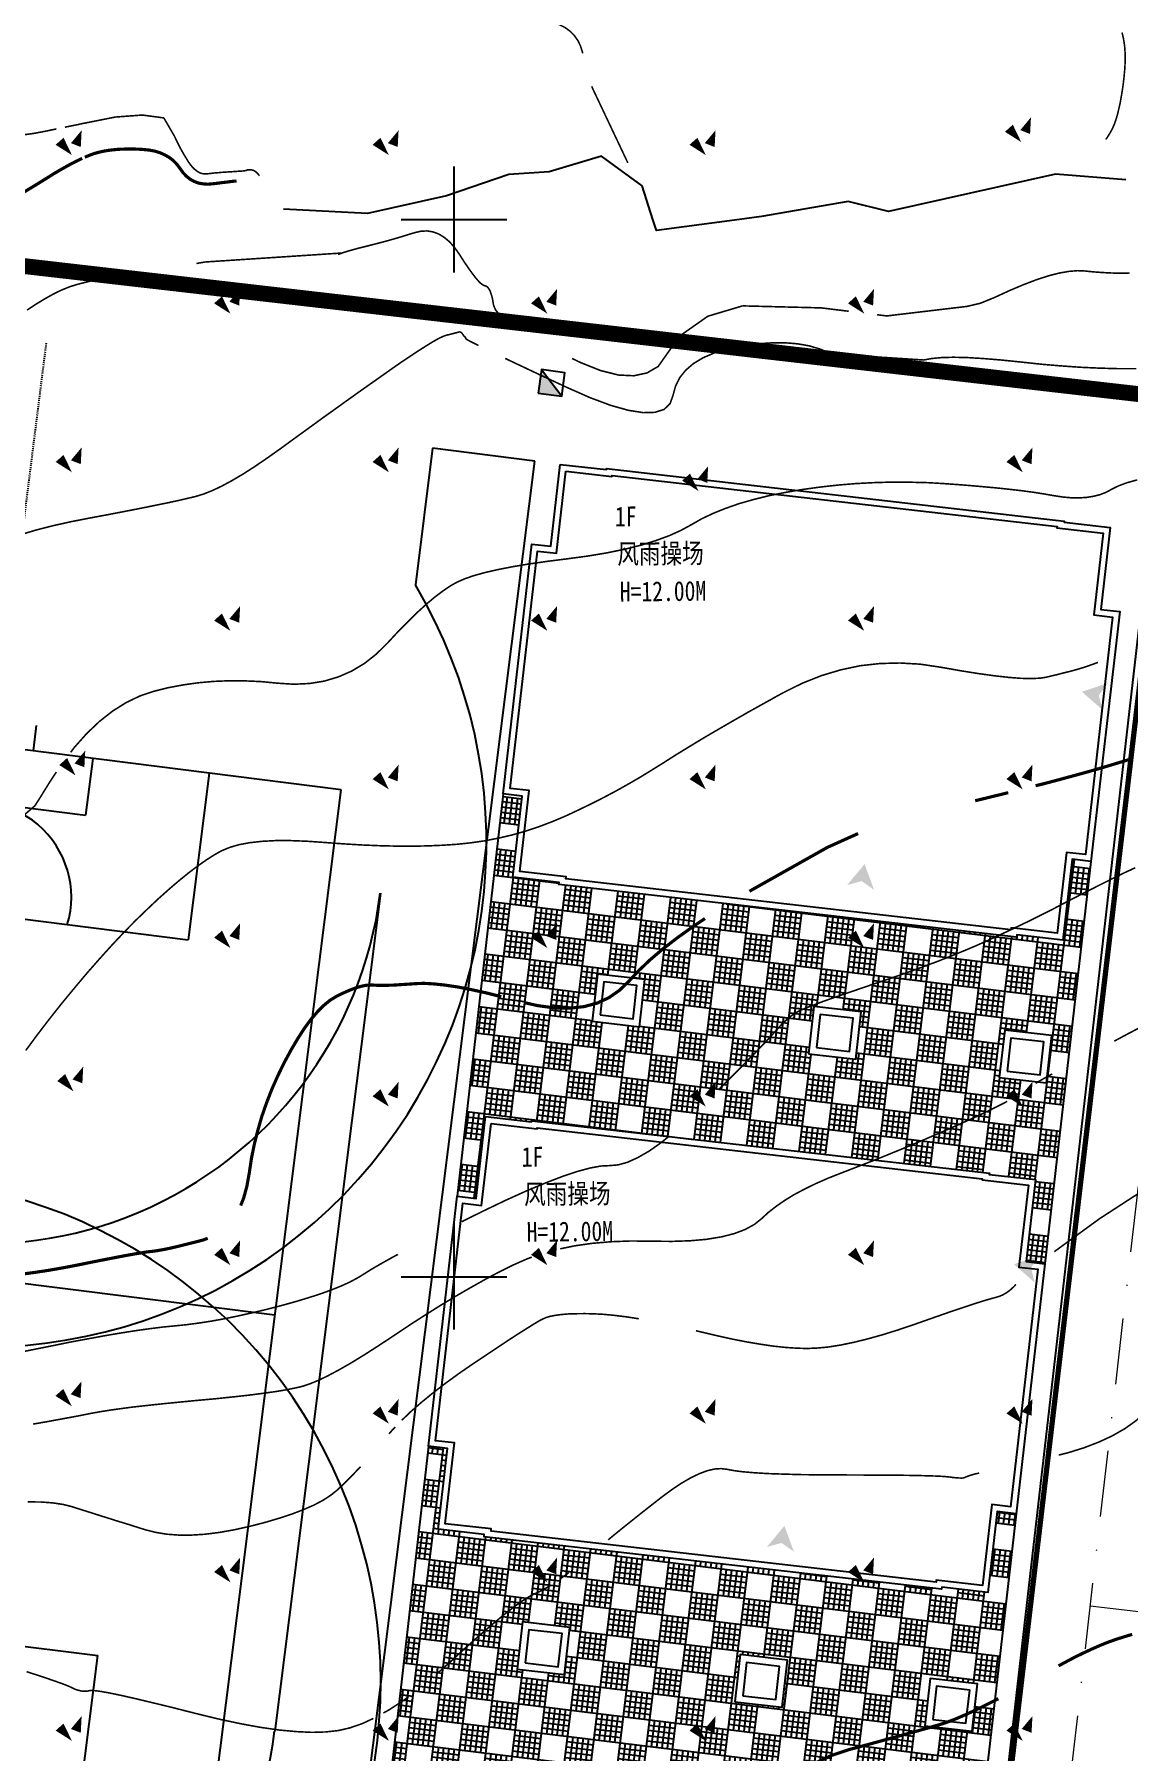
# Model space of a CAD drawing. Extents: x 496261 to 1768172, y 3738341 to 4579341.
# Drawn here: x 496660.3 to 496763.9, y 4379355.1 to 4379517.5 of the extents above; entities that cross this region are included whole.
import ezdxf

# ---------------------------------------------------------------- set-up
doc = ezdxf.new("R2010")
doc.units = 0
doc.header["$MEASUREMENT"] = 0
for name, pattern in [('DASHDOT', [25.4, 12.7, -6.35, 0, -6.35]), ('DASHDOT2', [0.5, 0.25, -0.125, 0, -0.125]), ('DIVIDE', [1.25, 0.5, -0.25, 0, -0.25, 0, -0.25])]:
    doc.linetypes.add(name, pattern=pattern)
doc.layers.get('0').update_dxf_attribs({"color": 8, "linetype": 'CONTINUOUS'})
for name, color, linetype in [('0-road', 33, 'CONTINUOUS'), ('DGX', 8, 'CONTINUOUS'), ('DMTZ', 8, 'CONTINUOUS'), ('GN-草地', 7, 'CONTINUOUS'), ('PUB_DIM', 3, 'CONTINUOUS'), ('PUB_TEXT', 7, 'CONTINUOUS'), ('TK', 8, 'CONTINUOUS'), ('体育块', 117, 'CONTINUOUS'), ('围栏', 7, 'CONTINUOUS'), ('小品', 1, 'CONTINUOUS'), ('建筑轮廓', 2, 'CONTINUOUS'), ('用地红线', 1, 'DIVIDE'), ('看线', 92, 'CONTINUOUS'), ('车行道', 5, 'CONTINUOUS')]:
    doc.layers.add(name, color=color, linetype=linetype)
doc.layers.add('道路红线', color=1, linetype='CONTINUOUS', lineweight=0)
doc.styles.add('HT', font='simhei.ttf', dxfattribs={"width": 0.8})
doc.linetypes.add('10411', pattern='A,2,[150,AAA.SHX,S=1,R=0,X=0,Y=1],2,[151,AAA.SHX,S=1,R=0,X=0,Y=3],1e-11', length=4)
doc.linetypes.add('FENCELINE2', pattern='A,0.25,-0.1,[132,ltypeshp.shx,S=0.1,R=0,X=-0.1,Y=0],-0.1,1', length=1.45)
pattern_1 = [(353, (490597.2974, 4385507.4113), (0.30467336, 2.4813654), []), (353, (490597.3583, 4385507.9075), (0.6093467, 4.9627308), [2.5, -2.5]), (353, (490597.4193, 4385508.404), (0.6093467, 4.9627308), [2.5, -2.5]), (353, (490597.48, 4385508.9), (0.6093467, 4.9627308), [2.5, -2.5]), (353, (490597.541, 4385509.3964), (0.6093467, 4.9627308), [2.5, -2.5]), (353, (490597.663, 4385510.389), (0.6093467, 4.9627308), [-2.5, 2.5]), (353, (490597.724, 4385510.885), (0.6093467, 4.9627308), [-2.5, 2.5]), (353, (490597.785, 4385511.3815), (0.6093467, 4.9627308), [-2.5, 2.5]), (353, (490597.846, 4385511.8777), (0.6093467, 4.9627308), [-2.5, 2.5]), (83, (490597.2974, 4385507.4113), (-2.4813654, 0.30467336), []), (83, (490597.7937, 4385507.3503), (-4.9627308, 0.6093467), [2.5, -2.5]), (83, (490598.29, 4385507.2894), (-4.9627308, 0.6093467), [2.5, -2.5]), (83, (490598.786, 4385507.2285), (-4.9627308, 0.6093467), [2.5, -2.5]), (83, (490599.2825, 4385507.1675), (-4.9627308, 0.6093467), [2.5, -2.5]), (83, (490600.275, 4385507.0457), (-4.9627308, 0.6093467), [-2.5, 2.5]), (83, (490600.7713, 4385506.9847), (-4.9627308, 0.6093467), [-2.5, 2.5]), (83, (490601.2676, 4385506.924), (-4.9627308, 0.6093467), [-2.5, 2.5]), (83, (490601.764, 4385506.863), (-4.9627308, 0.6093467), [-2.5, 2.5])]

# ---------------------------------------------------------------- blocks, each defined once
blk = doc.blocks.new('gc090')
for points in [[(1.07, 1.45, 0, 1, 0), (0.52, 0.05, 1, 1, 0)], [(-1.02, 0.41, 1, 0, 0), (0.15, -0.9, 0, 0, 0)]]:
    blk.add_lwpolyline(points, format="xyseb")
blk = doc.blocks.new('WERRWW')
at = {"layer": '体育块', "color": 95, "linetype": 'DASHDOT'}
blk.add_line((4835954, -5346683), (4835954, -5521981), dxfattribs=at)
at = {"layer": '体育块', "color": 95}
for p, q in [((4873495, -5351963), (4873495, -5364992)), ((4883255, -5351963), (4873495, -5351963)), ((4883255, -5521972), (4883255, -5351963)), ((4839554, -5382683), (4839554, -5385083)), ((4868954, -5385083), (4802954, -5385083)), ((4845254, -5385083), (4845254, -5390483)), ((4856354, -5385083), (4856354, -5400983)), ((4868954, -5485283), (4868954, -5385083)), ((4826654, -5390483), (4845254, -5390483)), ((4873860, -5394341), (4873860, -5474207)), ((4815554, -5400983), (4856354, -5400983)), ((4868954, -5435183), (4802954, -5435183)), ((4815554, -5469219), (4856354, -5469219)), ((4856354, -5485119), (4856354, -5469219))]:
    blk.add_line(p, q, dxfattribs=at)
for centre, radius, start, end in [((4835947, -5394341), 47658, 38.01301, 180), ((4835947, -5394341), 37898, 0, 180), ((4835954, -5399483), 9000, 189.5941, 350.4059), ((4835947, -5474323), 47658, 179.82458, 321.98699), ((4835947, -5474323), 37898, 179.82458, 0.17542)]:
    blk.add_arc(centre, radius, start, end, dxfattribs=at)

msp = doc.modelspace()

# ---------------------------------------------------------------- hatches: boundary and pattern name
at = {"layer": 'GN-草地'}
h = msp.add_hatch(dxfattribs=at)
h.set_pattern_fill('LZX_PAT003', color=8, scale=4, angle=353, style=0)
h.set_pattern_definition(pattern_1)
h.paths.add_polyline_path([(496760.29, 4379439.27), (496758.51, 4379439.48), (496757.63, 4379431.83), (496753.26, 4379432.33), (496753.23, 4379432.13), (496709.92, 4379437.1), (496709.94, 4379437.3), (496705.57, 4379437.8), (496706.45, 4379445.45), (496704.66, 4379445.66), (496700.29, 4379407.61), (496702.08, 4379407.4), (496702.98, 4379415.15), (496707.34, 4379414.65), (496707.35, 4379414.75), (496750.67, 4379409.78), (496750.66, 4379409.68), (496755.03, 4379409.18), (496754.14, 4379401.43), (496755.93, 4379401.22)])
h.paths.add_polyline_path([(496733.55, 4379421.08), (496734.07, 4379425.55), (496738.54, 4379425.04), (496738.02, 4379420.57)], flags=16)
h.paths.add_polyline_path([(496717.55, 4379423.65), (496713.08, 4379424.16), (496713.59, 4379428.63), (496718.06, 4379428.12)], flags=16)
h.paths.add_polyline_path([(496751.61, 4379418.85), (496752.12, 4379423.32), (496756.59, 4379422.81), (496756.08, 4379418.34)], flags=16)
h = msp.add_hatch(dxfattribs=at)
h.set_pattern_fill('LZX_PAT003', color=8, scale=4, angle=353, style=0)
h.set_pattern_definition(pattern_1)
h.paths.add_polyline_path([(496753.21, 4379377.58), (496751.42, 4379377.78), (496750.54, 4379370.13), (496746.17, 4379370.64), (496746.15, 4379370.44), (496702.84, 4379375.41), (496702.86, 4379375.61), (496698.49, 4379376.11), (496699.37, 4379383.76), (496697.58, 4379383.97), (496693.22, 4379346.01), (496695.01, 4379345.81), (496695.9, 4379353.55), (496700.27, 4379353.06), (496700.28, 4379353.16), (496743.6, 4379348.18), (496743.58, 4379348.08), (496747.96, 4379347.58), (496747.07, 4379339.83), (496748.85, 4379339.63)])
h.paths.add_polyline_path([(496727.09, 4379364.25), (496731.56, 4379363.74), (496731.05, 4379359.27), (496726.58, 4379359.78)], flags=16)
h.paths.add_polyline_path([(496710.45, 4379362.36), (496705.98, 4379362.87), (496706.49, 4379367.35), (496710.96, 4379366.83)], flags=16)
h.paths.add_polyline_path([(496745.08, 4379362), (496749.55, 4379361.49), (496749.04, 4379357.02), (496744.57, 4379357.53)], flags=16)
at = {"layer": 'PUB_DIM'}
for points in [[(496761.03, 4379455.01), (496761.9, 4379456.16), (496759.43, 4379455.33), (496761.38, 4379453.62)], [(496738.58, 4379437.42), (496737.2, 4379437.04), (496738.86, 4379439.03), (496739.76, 4379436.59)], [(496754.61, 4379400.86), (496755.47, 4379402.01), (496753, 4379401.18), (496754.95, 4379399.46)], [(496730.99, 4379374.82), (496729.61, 4379374.43), (496731.27, 4379376.43), (496732.17, 4379373.99)]]:
    msp.add_hatch(color=256, dxfattribs=at).paths.add_polyline_path(points)
at = {"layer": '看线'}
msp.add_hatch(color=256, dxfattribs=at).paths.add_polyline_path([(496707.96, 4379483.58), (496710.19, 4379483.28), (496708.27, 4379485.81)])

# ---------------------------------------------------------------- linework, layer by layer
at = {"layer": '0-road', "color": 8, "elevation": 1400.7}
for points in [[(496704.66, 4379445.66), (496700.29, 4379407.61)], [(496760.29, 4379439.27), (496755.93, 4379401.22)], [(496697.58, 4379383.97), (496693.22, 4379346.01)], [(496753.21, 4379377.58), (496748.85, 4379339.63)]]:
    msp.add_lwpolyline(points, dxfattribs=at)
at = {"layer": 'DGX', "color": 8, "linetype": 'Continuous'}
for points, const_width, elevation in [([(496693.02, 4379520.6), (496693.59, 4379520.61), (496694.93, 4379520.55), (496696.49, 4379520.42), (496698.25, 4379520.22), (496700.05, 4379519.99), (496701.7, 4379519.78), (496703.21, 4379519.58), (496704.58, 4379519.4), (496705.81, 4379519.23), (496706.9, 4379519.07), (496707.84, 4379518.93), (496708.64, 4379518.81), (496709.33, 4379518.65), (496709.95, 4379518.44), (496710.5, 4379518.16), (496710.97, 4379517.82), (496711.38, 4379517.41), (496711.71, 4379516.94), (496711.97, 4379516.41), (496712.16, 4379515.82), (496712.18, 4379515.71)], 0.15, 1413.5), ([(496761.69, 4379507.57), (496761.9, 4379507.87), (496762.12, 4379508.23), (496762.31, 4379508.58), (496762.48, 4379508.96), (496762.64, 4379509.4), (496762.79, 4379509.91), (496762.93, 4379510.48), (496763.07, 4379511.11), (496763.19, 4379511.81), (496763.31, 4379512.57), (496763.41, 4379513.39), (496763.49, 4379514.23), (496763.53, 4379515.01), (496763.52, 4379515.75), (496763.47, 4379516.44), (496763.37, 4379517.09), (496763.23, 4379517.68)], 0.15, 1413.5), ([(496713.04, 4379512.61), (496713.08, 4379512.47), (496716.45, 4379505.36)], 0.15, 1413.5), ([(496665.16, 4379509.14), (496667.94, 4379509.69), (496670.49, 4379509.88), (496672.53, 4379509.61)], 0.15, 1413), ([(496672.53, 4379509.61), (496673.55, 4379507.85), (496673.71, 4379507.5), (496673.88, 4379507.16), (496674.05, 4379506.82), (496674.24, 4379506.48), (496674.43, 4379506.15), (496674.63, 4379505.82), (496674.83, 4379505.49), (496675.04, 4379505.19), (496675.26, 4379504.93), (496675.48, 4379504.72), (496675.7, 4379504.55), (496675.93, 4379504.42), (496676.16, 4379504.34), (496676.4, 4379504.31), (496676.64, 4379504.32), (496676.89, 4379504.35), (496677.15, 4379504.38), (496677.42, 4379504.41), (496677.71, 4379504.43), (496678, 4379504.46), (496678.31, 4379504.48), (496678.63, 4379504.5), (496678.96, 4379504.52), (496679.28, 4379504.54), (496679.56, 4379504.56), (496679.79, 4379504.57), (496680, 4379504.59), (496680.16, 4379504.61), (496680.28, 4379504.63), (496680.36, 4379504.65), (496680.4, 4379504.67), (496680.43, 4379504.69), (496680.48, 4379504.7), (496680.53, 4379504.71), (496680.59, 4379504.71), (496680.67, 4379504.71), (496680.76, 4379504.7), (496680.86, 4379504.68), (496680.97, 4379504.66), (496681.09, 4379504.61), (496681.21, 4379504.53), (496681.35, 4379504.41), (496681.49, 4379504.25), (496681.58, 4379504.14)], 0.15, 1413), ([(496656.6, 4379509.32), (496656.69, 4379509.21), (496656.87, 4379508.89), (496656.99, 4379508.6), (496657.12, 4379508.36), (496657.37, 4379508.18), (496657.73, 4379508.06), (496658.2, 4379507.99), (496658.78, 4379507.99), (496659.47, 4379508.04), (496660.26, 4379508.15), (496661.17, 4379508.32), (496662.09, 4379508.51), (496662.36, 4379508.57)], 0.15, 1413), ([(496663.17, 4379508.73), (496663.65, 4379508.83), (496664.3, 4379508.96), (496664.85, 4379509.08), (496665.16, 4379509.14)], 0.15, 1413), ([(496665.05, 4379505.89), (496665.38, 4379506.03), (496665.88, 4379506.22), (496666.33, 4379506.35), (496666.77, 4379506.45), (496667.23, 4379506.53), (496667.71, 4379506.59), (496668.23, 4379506.64), (496668.76, 4379506.66), (496669.32, 4379506.67), (496669.9, 4379506.66), (496670.51, 4379506.63), (496671.11, 4379506.57), (496671.67, 4379506.47), (496672.18, 4379506.31), (496672.64, 4379506.1), (496673.07, 4379505.85), (496673.45, 4379505.55), (496673.78, 4379505.2), (496674.08, 4379504.8), (496674.36, 4379504.41), (496674.68, 4379504.08), (496675.02, 4379503.81), (496675.4, 4379503.6), (496675.8, 4379503.45), (496676.24, 4379503.37), (496676.7, 4379503.34), (496677.19, 4379503.38), (496677.68, 4379503.44), (496678.12, 4379503.5), (496678.51, 4379503.54), (496678.86, 4379503.59), (496679.16, 4379503.62), (496679.41, 4379503.64)], 0.3, 1412.5), ([(496652.21, 4379500), (496653.17, 4379500.26), (496654.17, 4379500.54), (496655.01, 4379500.78), (496655.7, 4379500.97), (496656.24, 4379501.14), (496656.63, 4379501.26), (496656.99, 4379501.39), (496657.4, 4379501.58), (496657.88, 4379501.82), (496658.43, 4379502.11), (496659.04, 4379502.45), (496659.72, 4379502.85), (496660.46, 4379503.3), (496661.27, 4379503.8), (496662.08, 4379504.31), (496662.85, 4379504.76), (496663.56, 4379505.16), (496664.21, 4379505.5), (496664.8, 4379505.78)], 0.3, 1412.5), ([(496689.02, 4379496.69), (496689.39, 4379496.83), (496690.13, 4379497.06), (496690.86, 4379497.26), (496691.58, 4379497.44), (496692.29, 4379497.62), (496692.99, 4379497.8), (496693.67, 4379497.98), (496694.33, 4379498.17), (496694.98, 4379498.36), (496695.62, 4379498.56), (496696.25, 4379498.75), (496696.85, 4379498.89), (496697.44, 4379498.92), (496698, 4379498.83), (496698.55, 4379498.63), (496699.07, 4379498.31), (496699.58, 4379497.88), (496700.06, 4379497.34), (496700.52, 4379496.68), (496700.95, 4379496.01), (496701.35, 4379495.42), (496701.71, 4379494.92), (496702.02, 4379494.51), (496702.3, 4379494.19), (496702.54, 4379493.95), (496702.75, 4379493.8), (496702.91, 4379493.73), (496703.05, 4379493.69), (496703.18, 4379493.59), (496703.3, 4379493.44), (496703.41, 4379493.24), (496703.5, 4379492.99), (496703.59, 4379492.69), (496703.67, 4379492.33), (496703.73, 4379491.93), (496703.91, 4379491.47), (496704.33, 4379490.95), (496705, 4379490.36), (496705.56, 4379489.96)], 0.15, 1412), ([(496675.62, 4379495.84), (496676.42, 4379495.98), (496689.39, 4379496.83)], 0.15, 1412), ([(496748.55, 4379491.78), (496749.83, 4379492.08), (496751.22, 4379492.65), (496752.63, 4379493.3), (496753.94, 4379493.85), (496755.15, 4379494.31), (496756.26, 4379494.67), (496757.27, 4379494.93), (496758.18, 4379495.09), (496759, 4379495.16), (496759.71, 4379495.13), (496760.37, 4379495.06), (496761.01, 4379495.01), (496761.63, 4379494.97), (496762.24, 4379494.94), (496762.83, 4379494.92), (496763.4, 4379494.92), (496763.96, 4379494.94)], 0.15, 1412), ([(496659.59, 4379491.43), (496660.46, 4379492.01), (496661.3, 4379492.52), (496662.11, 4379492.97), (496662.88, 4379493.34), (496663.62, 4379493.64), (496664.33, 4379493.86), (496665.07, 4379494.05), (496665.63, 4379494.19)], 0.15, 1412), ([(496711.17, 4379486.86), (496711.97, 4379486.47), (496713.87, 4379485.71), (496715.55, 4379485.29), (496717.02, 4379485.22), (496718.27, 4379485.49), (496719.32, 4379486.1), (496721.36, 4379488.98), (496724.02, 4379490.85), (496727.31, 4379491.83)], 0.15, 1412), ([(496727.31, 4379491.83), (496734.76, 4379491.64), (496737.36, 4379491.32)], 0.15, 1412), ([(496740.05, 4379490.99), (496740.97, 4379490.88), (496748.55, 4379491.78)], 0.15, 1412), ([(496659.01, 4379470.2), (496660.45, 4379470.63), (496662.01, 4379471.03), (496663.67, 4379471.4), (496665.45, 4379471.75), (496667.22, 4379472.08), (496668.84, 4379472.39), (496670.32, 4379472.68), (496671.65, 4379472.95), (496672.85, 4379473.19), (496673.9, 4379473.42), (496674.81, 4379473.63), (496675.57, 4379473.81), (496676.31, 4379474.04), (496677.12, 4379474.36), (496678.01, 4379474.78), (496678.97, 4379475.3), (496680.01, 4379475.91), (496681.13, 4379476.63), (496682.32, 4379477.44), (496683.59, 4379478.34), (496684.89, 4379479.29), (496686.18, 4379480.22), (496687.44, 4379481.14), (496688.7, 4379482.04), (496689.94, 4379482.93), (496691.16, 4379483.8), (496692.37, 4379484.65), (496693.56, 4379485.49), (496694.68, 4379486.28), (496695.69, 4379486.96), (496696.58, 4379487.55), (496697.35, 4379488.04), (496698, 4379488.44), (496698.53, 4379488.74), (496698.95, 4379488.94), (496699.25, 4379489.05), (496699.47, 4379489.1), (496699.68, 4379489.15), (496699.86, 4379489.2), (496700.02, 4379489.24), (496700.15, 4379489.27), (496700.27, 4379489.3), (496700.36, 4379489.33), (496700.42, 4379489.35), (496700.48, 4379489.36), (496700.53, 4379489.37), (496700.58, 4379489.36), (496700.63, 4379489.34), (496700.68, 4379489.31), (496700.73, 4379489.27), (496700.77, 4379489.22), (496700.81, 4379489.16), (496700.85, 4379489.1), (496700.89, 4379489.05), (496700.92, 4379489), (496700.95, 4379488.96), (496700.97, 4379488.94), (496701, 4379488.91), (496701.02, 4379488.9), (496701.03, 4379488.89), (496701.04, 4379488.89), (496701.05, 4379488.88), (496701.07, 4379488.87), (496701.08, 4379488.85), (496701.08, 4379488.83), (496701.09, 4379488.8), (496701.1, 4379488.77), (496701.1, 4379488.73), (496701.26, 4379488.62), (496701.71, 4379488.38), (496702.31, 4379488.08)], 0.15, 1411.5), ([(496704.84, 4379486.86), (496706.47, 4379486.09), (496708.4, 4379485.18), (496710.63, 4379484.14), (496712.87, 4379483.15), (496714.83, 4379482.42), (496716.51, 4379481.95), (496717.91, 4379481.73), (496719.03, 4379481.76), (496719.88, 4379482.04), (496720.45, 4379482.58), (496720.73, 4379483.38), (496720.97, 4379484.25), (496721.37, 4379485.05), (496721.93, 4379485.75), (496722.67, 4379486.38), (496723.57, 4379486.92), (496724.63, 4379487.38), (496725.87, 4379487.75), (496727.27, 4379488.04), (496728.71, 4379488.24), (496730.07, 4379488.33), (496731.34, 4379488.34), (496732.52, 4379488.24), (496733.62, 4379488.05), (496734.63, 4379487.75), (496735.55, 4379487.36), (496735.7, 4379487.28)], 0.15, 1411.5), ([(496735.7, 4379487.28), (496744.45, 4379486.71), (496745.21, 4379486.85), (496746.15, 4379486.94), (496747.27, 4379486.97), (496748.59, 4379486.94), (496750.09, 4379486.85), (496751.78, 4379486.71), (496753.65, 4379486.52), (496755.6, 4379486.31), (496757.49, 4379486.15), (496759.34, 4379486.02), (496761.13, 4379485.94), (496762.88, 4379485.89), (496764.58, 4379485.89)], 0.15, 1411.5), ([(496730.17, 4379454.7), (496731.2, 4379455.26), (496732.97, 4379456.14), (496734.76, 4379456.85), (496736.59, 4379457.4), (496738.43, 4379457.79), (496740.3, 4379458), (496742.2, 4379458.05), (496744.12, 4379457.94), (496746.07, 4379457.65), (496747.94, 4379457.32), (496749.63, 4379457.05), (496751.15, 4379456.84), (496752.49, 4379456.69), (496753.65, 4379456.6), (496754.64, 4379456.58), (496755.45, 4379456.61), (496756.08, 4379456.71), (496756.6, 4379456.84), (496757.09, 4379456.95), (496757.53, 4379457.07), (496757.94, 4379457.17), (496758.31, 4379457.26), (496758.64, 4379457.35), (496758.93, 4379457.43), (496759.18, 4379457.5), (496759.43, 4379457.58), (496759.71, 4379457.67), (496760.04, 4379457.78), (496760.41, 4379457.91), (496760.82, 4379458.06), (496760.95, 4379458.11)], 0.15, 1410.5), ([(496659.46, 4379421.4), (496660.49, 4379422.8), (496661.66, 4379424.33), (496662.89, 4379425.88), (496664.11, 4379427.36), (496665.3, 4379428.77), (496666.48, 4379430.11), (496667.63, 4379431.38), (496668.77, 4379432.59), (496669.88, 4379433.72), (496670.98, 4379434.78), (496672.03, 4379435.77), (496673.04, 4379436.67), (496674, 4379437.49), (496674.9, 4379438.22), (496675.75, 4379438.86), (496676.55, 4379439.42), (496677.3, 4379439.9), (496678, 4379440.29), (496678.74, 4379440.6), (496679.62, 4379440.86), (496680.64, 4379441.05), (496681.79, 4379441.18), (496683.09, 4379441.25), (496684.52, 4379441.25), (496686.09, 4379441.19), (496687.81, 4379441.07), (496689.56, 4379440.94), (496691.25, 4379440.84), (496692.89, 4379440.77), (496694.48, 4379440.73), (496696, 4379440.72), (496697.48, 4379440.75), (496698.89, 4379440.81), (496700.25, 4379440.9), (496701.58, 4379441.04), (496702.89, 4379441.23), (496704.19, 4379441.48), (496705.48, 4379441.78), (496706.75, 4379442.14), (496708.01, 4379442.56), (496709.26, 4379443.03), (496710.5, 4379443.55), (496711.72, 4379444.12), (496712.92, 4379444.7), (496714.11, 4379445.3), (496715.28, 4379445.92), (496716.43, 4379446.56), (496717.57, 4379447.22), (496718.68, 4379447.9), (496719.79, 4379448.59), (496720.92, 4379449.31), (496722.14, 4379450.06), (496723.44, 4379450.85), (496724.82, 4379451.66), (496726.29, 4379452.51), (496727.84, 4379453.4), (496729.48, 4379454.31), (496730.17, 4379454.69)], 0.15, 1410.5), ([(496730.17, 4379454.69), (496730.17, 4379454.7)], 0.15, 1410.5), ([(496755.05, 4379446.44), (496755.86, 4379446.64), (496757.44, 4379447.06), (496758.91, 4379447.46), (496760.29, 4379447.84), (496761.56, 4379448.21), (496762.79, 4379448.58), (496764.04, 4379448.96)], 0.3, 1410), ([(496749.33, 4379445.02), (496750.51, 4379445.31), (496752.36, 4379445.76)], 0.3, 1410), ([(496752.36, 4379445.76), (496752.4, 4379445.77), (496752.46, 4379445.78)], 0.3, 1410), ([(496727.96, 4379436.46), (496735.36, 4379440.62), (496738.25, 4379441.92)], 0.3, 1410), ([(496725.05, 4379417.69), (496726.12, 4379418.77), (496727.2, 4379419.85), (496728.13, 4379420.8), (496728.92, 4379421.61), (496729.56, 4379422.28), (496730.05, 4379422.81), (496730.4, 4379423.2), (496730.68, 4379423.51), (496730.95, 4379423.8), (496731.21, 4379424.06), (496731.47, 4379424.3), (496731.73, 4379424.52), (496731.98, 4379424.72), (496732.23, 4379424.89), (496732.47, 4379425.04), (496732.8, 4379425.2), (496733.29, 4379425.41), (496733.96, 4379425.67), (496734.8, 4379425.99), (496735.82, 4379426.35), (496737, 4379426.76), (496738.36, 4379427.22), (496739.88, 4379427.74), (496741.46, 4379428.27), (496742.97, 4379428.8), (496744.41, 4379429.32), (496745.78, 4379429.83), (496747.07, 4379430.34), (496748.3, 4379430.84), (496749.46, 4379431.33), (496750.55, 4379431.82), (496751.57, 4379432.29), (496752.54, 4379432.74), (496753.44, 4379433.17), (496754.28, 4379433.57), (496755.07, 4379433.96), (496755.79, 4379434.32), (496756.45, 4379434.65), (496757.06, 4379434.97), (496757.65, 4379435.28), (496758.27, 4379435.6), (496758.93, 4379435.94), (496759.63, 4379436.3), (496760.36, 4379436.67), (496761.13, 4379437.06), (496761.93, 4379437.46), (496762.77, 4379437.88), (496763.63, 4379438.29), (496764.48, 4379438.68)], 0.15, 1409.5), ([(496706.77, 4379425.9), (496707.92, 4379425.64), (496709.5, 4379425.43), (496710.96, 4379425.4), (496712.31, 4379425.55), (496713.55, 4379425.88), (496714.67, 4379426.4), (496715.67, 4379427.1), (496716.57, 4379427.97), (496717.48, 4379428.95), (496718.54, 4379429.96), (496719.75, 4379430.99), (496721.11, 4379432.04), (496722.62, 4379433.12), (496723.75, 4379433.88)], 0.3, 1410), ([(496686.92, 4379424.88), (496687.08, 4379425.07), (496687.68, 4379425.67), (496688.26, 4379426.15), (496688.84, 4379426.5), (496689.39, 4379426.78), (496689.91, 4379427.01), (496690.4, 4379427.21), (496690.85, 4379427.37), (496691.26, 4379427.48), (496691.64, 4379427.56), (496691.98, 4379427.59), (496692.29, 4379427.59), (496692.61, 4379427.57), (496692.98, 4379427.56), (496693.41, 4379427.56), (496693.89, 4379427.57), (496694.42, 4379427.59), (496695.01, 4379427.63), (496695.65, 4379427.67), (496696.35, 4379427.72), (496697.13, 4379427.75), (496698.05, 4379427.7), (496699.09, 4379427.59), (496700.26, 4379427.42), (496701.56, 4379427.17), (496702.99, 4379426.86), (496704.47, 4379426.49)], 0.3, 1410), ([(496679.8, 4379406.73), (496680.08, 4379407.42), (496680.39, 4379408.56), (496680.62, 4379409.84), (496680.82, 4379411.18), (496681.09, 4379412.51), (496681.42, 4379413.83), (496681.8, 4379415.15), (496682.25, 4379416.44), (496682.75, 4379417.73), (496683.32, 4379419.01), (496683.94, 4379420.28), (496684.59, 4379421.48), (496685.23, 4379422.56), (496685.85, 4379423.52), (496686.47, 4379424.36), (496686.92, 4379424.88)], 0.3, 1410), ([(496762.49, 4379422.28), (496763.61, 4379422.88), (496764.77, 4379423.49)], 0.15, 1409), ([(496755.05, 4379418.29), (496755.45, 4379418.53), (496755.9, 4379418.79), (496756.36, 4379419.04), (496756.62, 4379419.18)], 0.15, 1409), ([(496756.82, 4379402.37), (496761.09, 4379405.48), (496764.48, 4379407.68), (496773.43, 4379412.7), (496782.12, 4379417.92)], 0.15, 1408.5), ([(496710.05, 4379402.64), (496711.42, 4379402.92), (496713.1, 4379403.16), (496714.88, 4379403.31), (496716.74, 4379403.38), (496718.7, 4379403.36), (496720.62, 4379403.34), (496722.36, 4379403.4), (496723.93, 4379403.54), (496725.32, 4379403.77), (496726.53, 4379404.08), (496727.56, 4379404.47), (496728.42, 4379404.94), (496729.11, 4379405.49), (496729.75, 4379406.08), (496730.48, 4379406.65), (496731.3, 4379407.22), (496732.2, 4379407.77), (496733.2, 4379408.3), (496734.29, 4379408.83), (496735.46, 4379409.34), (496736.73, 4379409.84), (496738.03, 4379410.34), (496739.34, 4379410.85), (496740.65, 4379411.37), (496741.95, 4379411.9), (496743.26, 4379412.44), (496744.56, 4379412.99), (496745.86, 4379413.55), (496747.16, 4379414.12), (496748.39, 4379414.67), (496749.51, 4379415.18), (496750.5, 4379415.65), (496751.36, 4379416.07), (496752.11, 4379416.45), (496752.36, 4379416.59)], 0.15, 1409), ([(496700.74, 4379405.21), (496702.76, 4379406.21), (496704.91, 4379407.24), (496706.88, 4379408.13), (496708.66, 4379408.87), (496710.25, 4379409.48), (496711.65, 4379409.95), (496712.87, 4379410.28), (496713.91, 4379410.47), (496714.75, 4379410.51), (496715.55, 4379410.58), (496716.43, 4379410.83), (496717.4, 4379411.27), (496718.46, 4379411.88), (496719.6, 4379412.68), (496720.33, 4379413.27)], 0.15, 1409.5), ([(496658.97, 4379400.23), (496660.27, 4379400.4), (496661.6, 4379400.6), (496662.98, 4379400.84), (496664.39, 4379401.11), (496665.76, 4379401.39), (496666.98, 4379401.63), (496668.07, 4379401.84), (496669.01, 4379402.02), (496669.81, 4379402.16), (496670.46, 4379402.27), (496670.98, 4379402.35), (496671.35, 4379402.39), (496671.69, 4379402.43), (496672.11, 4379402.5), (496672.61, 4379402.59), (496673.18, 4379402.71), (496673.83, 4379402.86), (496674.55, 4379403.04), (496675.36, 4379403.24), (496676.24, 4379403.47), (496676.68, 4379403.63)], 0.3, 1410), ([(496658.65, 4379392.8), (496660.27, 4379393.13), (496662.03, 4379393.48), (496663.8, 4379393.84), (496665.48, 4379394.15), (496667.06, 4379394.44), (496668.55, 4379394.69), (496669.95, 4379394.91), (496671.25, 4379395.09), (496672.46, 4379395.24), (496673.57, 4379395.35), (496674.66, 4379395.46), (496675.8, 4379395.61), (496676.98, 4379395.79), (496678.2, 4379396.01), (496679.47, 4379396.27), (496680.78, 4379396.56), (496682.14, 4379396.88), (496683.54, 4379397.24), (496684.92, 4379397.62), (496686.18, 4379398), (496687.34, 4379398.37), (496688.39, 4379398.75), (496689.33, 4379399.13), (496690.17, 4379399.51), (496690.89, 4379399.9), (496691.51, 4379400.28), (496692.19, 4379400.71), (496693.07, 4379401.22), (496694.16, 4379401.83), (496694.69, 4379402.11)], 0.15, 1409.5), ([(496660.15, 4379386.06), (496661.54, 4379386.3), (496662.78, 4379386.53), (496663.88, 4379386.73), (496664.82, 4379386.91), (496665.61, 4379387.07), (496666.39, 4379387.21), (496667.31, 4379387.36), (496668.38, 4379387.51), (496669.58, 4379387.67), (496670.92, 4379387.82), (496672.41, 4379387.98), (496674.03, 4379388.14), (496675.79, 4379388.31), (496677.55, 4379388.47), (496679.16, 4379388.64), (496680.62, 4379388.8), (496681.92, 4379388.97), (496683.08, 4379389.13), (496684.09, 4379389.3), (496684.95, 4379389.47), (496685.65, 4379389.63), (496686.34, 4379389.86), (496687.14, 4379390.19), (496688.06, 4379390.63), (496689.09, 4379391.18), (496690.23, 4379391.83), (496691.49, 4379392.6), (496692.86, 4379393.48), (496694.35, 4379394.46), (496695.87, 4379395.48), (496697.37, 4379396.44), (496698.82, 4379397.35), (496700.25, 4379398.21), (496701.64, 4379399.01), (496702.99, 4379399.77), (496704.31, 4379400.47), (496705.6, 4379401.11), (496706.92, 4379401.69), (496707.36, 4379401.85)], 0.15, 1409), ([(496722.9, 4379394.89), (496723.28, 4379394.8), (496724.85, 4379394.43), (496726.33, 4379394.1), (496727.72, 4379393.83), (496729.03, 4379393.61), (496730.25, 4379393.43), (496731.39, 4379393.31), (496732.44, 4379393.24), (496733.4, 4379393.21), (496734.36, 4379393.25), (496735.42, 4379393.35), (496736.55, 4379393.53), (496737.78, 4379393.78), (496739.09, 4379394.1), (496740.49, 4379394.49), (496741.98, 4379394.95), (496743.55, 4379395.48), (496745.08, 4379396.02), (496746.45, 4379396.5), (496747.65, 4379396.91), (496748.69, 4379397.25), (496749.56, 4379397.54), (496750.27, 4379397.76), (496750.81, 4379397.92), (496751.19, 4379398.02), (496751.48, 4379398.1), (496751.76, 4379398.2), (496752.03, 4379398.33), (496752.29, 4379398.48), (496752.54, 4379398.66), (496752.78, 4379398.86), (496753.02, 4379399.09), (496753.18, 4379399.27)], 0.15, 1408.5), ([(496695.05, 4379386.42), (496695.92, 4379387.25), (496696.89, 4379388.1), (496697.96, 4379388.97), (496699.11, 4379389.86), (496700.36, 4379390.77), (496701.7, 4379391.7), (496703.02, 4379392.58), (496704.21, 4379393.37), (496705.25, 4379394.06), (496706.16, 4379394.65), (496706.94, 4379395.14), (496707.57, 4379395.53), (496708.07, 4379395.83), (496708.44, 4379396.02), (496708.77, 4379396.16), (496709.18, 4379396.27), (496709.67, 4379396.36), (496710.23, 4379396.43), (496710.87, 4379396.48), (496711.58, 4379396.5), (496712.37, 4379396.51), (496713.23, 4379396.49), (496714.18, 4379396.44), (496715.21, 4379396.34), (496716.34, 4379396.2), (496717.49, 4379396.02)], 0.15, 1408.5), ([(496757.23, 4379383.13), (496758.09, 4379383.34), (496759.63, 4379383.82), (496761.04, 4379384.36), (496762.33, 4379384.96), (496763.5, 4379385.63), (496764.54, 4379386.37), (496765.46, 4379387.17), (496766.26, 4379388.03), (496767, 4379388.92), (496767.76, 4379389.8), (496768.54, 4379390.66), (496769.33, 4379391.51), (496770.14, 4379392.35), (496770.96, 4379393.17), (496771.8, 4379393.98), (496772.65, 4379394.78), (496773.58, 4379395.59), (496774.63, 4379396.44), (496775.53, 4379397.1)], 0.15, 1408), ([(496693.84, 4379385.13), (496694.25, 4379385.6), (496694.43, 4379385.78)], 0.15, 1408.5), ([(496659.64, 4379378.7), (496660.88, 4379378.69), (496661.99, 4379378.61), (496662.99, 4379378.46), (496663.86, 4379378.24), (496664.67, 4379377.98), (496665.5, 4379377.72), (496666.35, 4379377.45), (496667.21, 4379377.18), (496668.09, 4379376.9), (496668.99, 4379376.63), (496669.9, 4379376.34), (496670.82, 4379376.05), (496671.79, 4379375.81), (496672.84, 4379375.64), (496673.96, 4379375.56), (496675.15, 4379375.56), (496676.42, 4379375.64), (496677.77, 4379375.81), (496679.19, 4379376.06), (496680.68, 4379376.39), (496682.15, 4379376.77), (496683.49, 4379377.17), (496684.71, 4379377.57), (496685.8, 4379377.99), (496686.76, 4379378.41), (496687.59, 4379378.85), (496688.3, 4379379.31), (496688.88, 4379379.77), (496689.41, 4379380.26), (496689.95, 4379380.79), (496690.51, 4379381.36), (496691.09, 4379381.97), (496691.15, 4379382.03)], 0.15, 1408.5), ([(496714.59, 4379375.11), (496714.9, 4379375.37), (496715.77, 4379376.08), (496716.67, 4379376.8), (496717.61, 4379377.55), (496718.59, 4379378.32), (496719.6, 4379379.11), (496720.6, 4379379.85), (496721.53, 4379380.47), (496722.41, 4379380.98), (496723.22, 4379381.37), (496723.97, 4379381.65), (496724.66, 4379381.81), (496725.28, 4379381.85), (496725.85, 4379381.78), (496726.48, 4379381.66), (496727.33, 4379381.55), (496728.38, 4379381.46), (496729.65, 4379381.38), (496731.12, 4379381.33), (496732.8, 4379381.28), (496734.69, 4379381.26), (496736.78, 4379381.25), (496738.87, 4379381.24), (496740.71, 4379381.24), (496742.33, 4379381.22), (496743.7, 4379381.2), (496744.84, 4379381.17), (496745.75, 4379381.14), (496746.42, 4379381.1), (496746.85, 4379381.06), (496747.15, 4379381.02), (496747.42, 4379380.99), (496747.66, 4379380.97), (496747.86, 4379380.96), (496748.03, 4379380.95), (496748.17, 4379380.96), (496748.27, 4379380.98), (496748.34, 4379381), (496748.4, 4379381.04), (496748.47, 4379381.07), (496748.55, 4379381.1), (496748.63, 4379381.13), (496748.73, 4379381.17), (496748.83, 4379381.2), (496748.94, 4379381.24), (496749.06, 4379381.27), (496749.28, 4379381.33), (496749.7, 4379381.43)], 0.15, 1408), ([(496710.05, 4379371.42), (496710.44, 4379371.7), (496710.85, 4379372.01)], 0.15, 1408), ([(496698.37, 4379362.43), (496699.56, 4379363.49), (496701.03, 4379364.84), (496702.37, 4379366.04), (496703.58, 4379367.08), (496704.66, 4379367.98), (496705.6, 4379368.71), (496706.41, 4379369.3), (496707.09, 4379369.73), (496707.63, 4379370.01), (496708.13, 4379370.24), (496708.66, 4379370.52), (496709.1, 4379370.78)], 0.15, 1408), ([(496757.22, 4379363.19), (496757.7, 4379363.45), (496758.64, 4379363.95), (496759.53, 4379364.39), (496760.39, 4379364.79), (496761.21, 4379365.15), (496761.99, 4379365.46), (496762.73, 4379365.72), (496763.43, 4379365.94), (496764.19, 4379366.17)], 0.3, 1407.5), ([(496659.54, 4379362.64), (496660.91, 4379362.2), (496662.02, 4379361.82), (496662.87, 4379361.52), (496663.47, 4379361.29), (496663.82, 4379361.13), (496664.04, 4379361.02), (496664.26, 4379360.93), (496664.48, 4379360.87), (496664.69, 4379360.82), (496664.9, 4379360.79), (496665.11, 4379360.79), (496665.32, 4379360.81), (496665.52, 4379360.85), (496665.86, 4379360.86), (496666.45, 4379360.79), (496667.31, 4379360.64), (496668.43, 4379360.41), (496669.8, 4379360.1), (496671.44, 4379359.71), (496673.34, 4379359.25), (496675.5, 4379358.7), (496677.72, 4379358.16), (496679.79, 4379357.72), (496681.7, 4379357.37), (496683.47, 4379357.12), (496685.09, 4379356.97), (496686.56, 4379356.9), (496687.87, 4379356.94), (496689.04, 4379357.07), (496690.16, 4379357.33), (496691.34, 4379357.74), (496692.36, 4379358.22)], 0.15, 1408), ([(496693.31, 4379358.73), (496693.85, 4379359.03), (496695.2, 4379359.91), (496695.69, 4379360.28)], 0.15, 1408), ([(496729.97, 4379350.66), (496731.24, 4379351.94), (496732.62, 4379353.04), (496734.12, 4379353.97), (496735.73, 4379354.72), (496737.46, 4379355.29), (496739.15, 4379355.74), (496740.68, 4379356.16), (496742.02, 4379356.53), (496743.2, 4379356.85), (496744.2, 4379357.13), (496745.02, 4379357.36), (496745.67, 4379357.55), (496746.15, 4379357.69), (496746.55, 4379357.82), (496746.98, 4379357.98), (496747.45, 4379358.16), (496747.94, 4379358.37), (496748.47, 4379358.6), (496749.02, 4379358.85), (496749.6, 4379359.13), (496750.22, 4379359.43), (496750.87, 4379359.75), (496751.52, 4379360.09)], 0.3, 1407.5)]:
    msp.add_lwpolyline(points, dxfattribs=dict(at, const_width=const_width, elevation=elevation))
at = {"layer": 'DGX', "color": 8, "linetype": 'Continuous', "const_width": 0.15}
for points in [[(496663.71, 4379449.6), (496664.06, 4379450.07), (496665.23, 4379451.38), (496666.44, 4379452.53), (496667.68, 4379453.5), (496668.95, 4379454.3), (496670.26, 4379454.93), (496671.6, 4379455.38), (496672.97, 4379455.72), (496674.37, 4379455.98), (496675.79, 4379456.18), (496677.24, 4379456.31), (496678.72, 4379456.37), (496680.22, 4379456.36), (496681.75, 4379456.29), (496683.31, 4379456.14), (496684.85, 4379456.04), (496686.32, 4379456.11), (496687.72, 4379456.34), (496689.06, 4379456.74), (496690.32, 4379457.29), (496691.52, 4379458.01), (496692.65, 4379458.9), (496693.71, 4379459.95), (496694.71, 4379461.03), (496695.67, 4379462), (496696.57, 4379462.88), (496697.42, 4379463.65), (496698.22, 4379464.32), (496698.97, 4379464.88), (496699.66, 4379465.35), (496700.31, 4379465.71), (496701.02, 4379466.02), (496701.89, 4379466.32), (496702.94, 4379466.61), (496704.17, 4379466.89), (496705.56, 4379467.16), (496707.12, 4379467.42), (496708.86, 4379467.67), (496710.76, 4379467.91), (496712.69, 4379468.17), (496714.48, 4379468.47), (496716.14, 4379468.81), (496717.68, 4379469.19), (496719.07, 4379469.62), (496720.34, 4379470.08), (496721.47, 4379470.59), (496722.48, 4379471.14), (496723.46, 4379471.7), (496724.54, 4379472.21), (496725.71, 4379472.68), (496726.97, 4379473.12), (496728.33, 4379473.51), (496729.78, 4379473.87), (496731.33, 4379474.18), (496732.96, 4379474.46), (496734.65, 4379474.69), (496736.34, 4379474.88), (496738.03, 4379475.02), (496739.72, 4379475.11), (496741.41, 4379475.16), (496743.11, 4379475.15), (496744.81, 4379475.11), (496746.51, 4379475.01), (496748.16, 4379474.89), (496749.7, 4379474.76), (496751.14, 4379474.63), (496752.48, 4379474.49), (496753.71, 4379474.35), (496754.83, 4379474.2), (496755.85, 4379474.04), (496756.77, 4379473.88), (496757.61, 4379473.75), (496758.41, 4379473.68), (496759.16, 4379473.67), (496759.87, 4379473.71), (496760.54, 4379473.82), (496761.17, 4379473.98), (496761.75, 4379474.21), (496762.28, 4379474.5), (496762.89, 4379474.8), (496763.69, 4379475.1), (496764.67, 4379475.37)], [(496642.97, 4379454.72), (496643.69, 4379453.69), (496644.5, 4379452.4), (496645.35, 4379450.92), (496646.19, 4379449.41), (496646.98, 4379447.99), (496647.21, 4379447.59), (496651.52, 4379441.93), (496654.47, 4379441.49), (496657.17, 4379441.85), (496660.31, 4379444.53), (496660.78, 4379445.26), (496661.81, 4379446.92), (496662.36, 4379447.74)]]:
    msp.add_lwpolyline(points, dxfattribs=at)
at = {"layer": 'DMTZ', "color": 8, "linetype": '10411', "elevation": 1412.5, "flags": 128}
for points in [[(496718.82, 4379500), (496717.82, 4379503.19), (496713.97, 4379505.98), (496709, 4379504.52), (496705.2, 4379504.25), (496699.28, 4379502.24), (496691.8, 4379500.57), (496683.87, 4379500.97)], [(496763.6, 4379503.76), (496756.92, 4379504.3), (496741.12, 4379500.76), (496737.29, 4379501.69), (496729.09, 4379500.27), (496727.03, 4379500)], [(496727.03, 4379500), (496719.15, 4379498.97), (496718.82, 4379500)]]:
    msp.add_lwpolyline(points, dxfattribs=at)
at = {"layer": 'TK', "color": 8, "linetype": 'Continuous'}
for p, q in [((496700, 4379495), (496700, 4379505)), ((496695, 4379500), (496705, 4379500)), ((496700, 4379395), (496700, 4379405)), ((496695, 4379400), (496705, 4379400))]:
    msp.add_line(p, q, dxfattribs=at)
at = {"layer": '围栏', "color": 1, "linetype": 'FENCELINE2', "ltscale": 5, "const_width": 0.5}
msp.add_lwpolyline([(496609.16, 4379501.35), (496768.13, 4379483.24), (496742.87, 4379270.34), (496734.25, 4379264.29), (496581.29, 4379282.01)], close=True, dxfattribs=at)
at = {"layer": '小品', "color": 8, "elevation": 1400.7}
for points in [[(496713.08, 4379424.16), (496717.55, 4379423.65), (496718.06, 4379428.12), (496713.59, 4379428.63)], [(496713.82, 4379424.76), (496716.95, 4379424.4), (496717.31, 4379427.53), (496714.18, 4379427.88)], [(496733.55, 4379421.08), (496738.02, 4379420.57), (496738.54, 4379425.04), (496734.07, 4379425.55)], [(496734.3, 4379421.67), (496737.43, 4379421.31), (496737.79, 4379424.44), (496734.66, 4379424.8)], [(496751.61, 4379418.85), (496756.08, 4379418.34), (496756.59, 4379422.81), (496752.12, 4379423.32)], [(496752.36, 4379419.44), (496755.49, 4379419.09), (496755.84, 4379422.21), (496752.71, 4379422.57)], [(496705.98, 4379362.87), (496710.45, 4379362.36), (496710.96, 4379366.83), (496706.49, 4379367.35)], [(496706.73, 4379363.47), (496709.86, 4379363.11), (496710.22, 4379366.24), (496707.09, 4379366.6)], [(496726.58, 4379359.78), (496731.05, 4379359.27), (496731.56, 4379363.74), (496727.09, 4379364.25)], [(496727.33, 4379360.37), (496730.46, 4379360.02), (496730.81, 4379363.14), (496727.69, 4379363.5)], [(496744.57, 4379357.53), (496749.04, 4379357.02), (496749.55, 4379361.49), (496745.08, 4379362)], [(496745.32, 4379358.13), (496748.45, 4379357.77), (496748.81, 4379360.9), (496745.68, 4379361.26)]]:
    msp.add_lwpolyline(points, close=True, dxfattribs=at)
at = {"layer": '建筑轮廓', "elevation": 1400.7}
for points in [[(496710.06, 4379476.84), (496714.42, 4379476.35), (496714.43, 4379476.45), (496757.75, 4379471.47), (496757.74, 4379471.37), (496762.11, 4379470.87), (496761.22, 4379463.12), (496763.01, 4379462.92), (496760.29, 4379439.27), (496758.51, 4379439.48), (496757.63, 4379431.83), (496753.26, 4379432.33), (496753.23, 4379432.13), (496709.92, 4379437.1), (496709.94, 4379437.3), (496705.57, 4379437.8), (496706.45, 4379445.45), (496704.66, 4379445.66), (496707.37, 4379469.3), (496709.16, 4379469.1)], [(496710.59, 4379476.18), (496714.95, 4379475.68), (496714.96, 4379475.78), (496757.09, 4379470.95), (496757.07, 4379470.85), (496761.45, 4379470.34), (496760.56, 4379462.6), (496762.34, 4379462.39), (496759.77, 4379439.94), (496757.98, 4379440.14), (496757.1, 4379432.49), (496752.73, 4379432.99), (496752.71, 4379432.8), (496710.58, 4379437.63), (496710.61, 4379437.83), (496706.23, 4379438.33), (496707.11, 4379445.98), (496705.32, 4379446.19), (496707.9, 4379468.64), (496709.69, 4379468.43)], [(496702.98, 4379415.15), (496707.34, 4379414.65), (496707.35, 4379414.75), (496750.67, 4379409.78), (496750.66, 4379409.68), (496755.03, 4379409.18), (496754.14, 4379401.43), (496755.93, 4379401.22), (496753.21, 4379377.58), (496751.42, 4379377.78), (496750.54, 4379370.13), (496746.17, 4379370.64), (496746.15, 4379370.44), (496702.84, 4379375.41), (496702.86, 4379375.61), (496698.49, 4379376.11), (496699.37, 4379383.76), (496697.58, 4379383.97), (496700.29, 4379407.61), (496702.08, 4379407.4)], [(496703.5, 4379414.48), (496707.87, 4379413.99), (496707.88, 4379414.09), (496750, 4379409.25), (496749.99, 4379409.15), (496754.36, 4379408.65), (496753.47, 4379400.9), (496755.26, 4379400.7), (496752.68, 4379378.24), (496750.9, 4379378.45), (496750.02, 4379370.8), (496745.65, 4379371.3), (496745.62, 4379371.1), (496703.5, 4379375.94), (496703.52, 4379376.14), (496699.15, 4379376.64), (496700.03, 4379384.29), (496698.24, 4379384.49), (496700.82, 4379406.95), (496702.61, 4379406.74)]]:
    msp.add_lwpolyline(points, close=True, dxfattribs=at)
at = {"layer": '用地红线', "color": 4, "linetype": 'DIVIDE', "ltscale": 15, "const_width": 1.5, "elevation": 1400.7}
msp.add_lwpolyline([(496626.06, 4379636.95), (497214.38, 4379517.07), (497215.3, 4379515.31), (497205, 4379432.95), (496609.16, 4379501.35), (496626.06, 4379636.95)], close=True, dxfattribs=at)
at = {"layer": '看线'}
msp.add_line((496708.27, 4379485.81), (496710.19, 4379483.28), dxfattribs=at)
at = {"layer": '看线', "elevation": 244.5}
msp.add_lwpolyline([(496707.96, 4379483.58), (496710.19, 4379483.28), (496710.5, 4379485.51), (496708.27, 4379485.81)], close=True, dxfattribs=at)
at = {"layer": '车行道', "color": 5, "elevation": 1400.7}
msp.add_lwpolyline([(497146, 4379436.7), (496778.89, 4379478.85, 0.414214), (496765.6, 4379468.29), (496742.87, 4379270.34, -0.414214), (496735.12, 4379264.19), (496595.06, 4379280.27, 0.410949), (496582.89, 4379270.71), (496577.7, 4379229.6, 0.417486), (496587.36, 4379217.29), (496681.61, 4379206.47)], format="xyb", dxfattribs=at)
at = {"layer": '道路红线', "linetype": 'DASHDOT2', "ltscale": 25, "elevation": 1400.7}
msp.add_lwpolyline([(496745.39, 4379239.61), (496771.73, 4379469.1, -0.414214), (496779.48, 4379475.25), (497145.52, 4379433.23)], format="xyb", dxfattribs=at)
msp.add_lwpolyline([(496760.22, 4379368.87), (496899.31, 4379352.9)], dxfattribs=at)

# ---------------------------------------------------------------- block references
at = {"xscale": 0.0009999999332668665, "yscale": 0.001000000163912773, "zscale": 0.001, "rotation": 352.8118070361583}
msp.add_blockref('WERRWW', (492532.46, 4385398.07, 1400.7), dxfattribs=at)
at = {"layer": 'DMTZ', "color": 8, "linetype": 'Continuous'}
for p in [(496753.54, 4379508.22), (496663.68, 4379506.99), (496693.68, 4379506.99), (496723.68, 4379506.99), (496678.68, 4379491.99), (496708.68, 4379491.99), (496738.68, 4379491.99), (496663.68, 4379476.99), (496693.68, 4379476.99), (496753.68, 4379476.99), (496722.98, 4379475.22), (496678.68, 4379461.99), (496708.68, 4379461.99), (496738.68, 4379461.99), (496664.02, 4379448.32), (496693.68, 4379446.99), (496723.68, 4379446.99), (496753.68, 4379446.99), (496678.68, 4379431.99), (496708.68, 4379431.99), (496738.68, 4379431.99), (496663.83, 4379418.43), (496693.68, 4379416.99), (496723.68, 4379416.99), (496753.68, 4379416.99), (496678.68, 4379401.99), (496708.68, 4379401.99), (496738.68, 4379401.99), (496663.66, 4379388.65), (496693.68, 4379386.99), (496723.68, 4379386.99), (496753.68, 4379386.99), (496678.68, 4379371.99), (496708.68, 4379371.99), (496738.68, 4379371.99), (496663.68, 4379356.99), (496693.68, 4379356.99), (496723.68, 4379356.99), (496753.68, 4379356.99)]:
    msp.add_blockref('gc090', p, dxfattribs=at)

# ---------------------------------------------------------------- texts
at = {"layer": 'PUB_TEXT', "color": 7, "style": 'HT', "width": 0.8}
for s, p in [('1F', (496715.24, 4379470.96)), ('风雨操场', (496715.45, 4379467.42)), ('1F', (496706.41, 4379410.39)), ('风雨操场', (496706.63, 4379406.86))]:
    msp.add_text(s, height=1.878, rotation=0.6031, dxfattribs=at).set_placement(p)
at = {"layer": 'PUB_TEXT', "style": 'HT', "width": 0.8}
for p in [(496715.7, 4379463.86), (496706.88, 4379403.3)]:
    msp.add_text('H=12.00M', height=1.878, rotation=0.6031, dxfattribs=at).set_placement(p)

doc.saveas('drawing.dxf')
